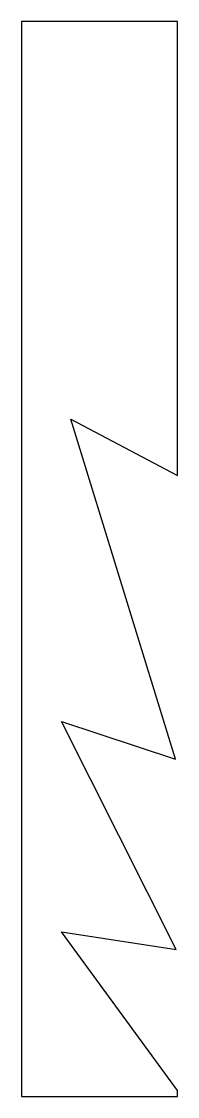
# Model space of a CAD drawing. Header units: millimetres. Extents: x 0 to 9, y 235 to 297.
import ezdxf

# ---------------------------------------------------------------- set-up
doc = ezdxf.new("R2010")
doc.units = ezdxf.units.MM
doc.layers.add('Layer_1', color=7, linetype='CONTINUOUS')

msp = doc.modelspace()

# ---------------------------------------------------------------- linework, layer by layer
at = {"layer": 'Layer_1', "color": 7}
msp.add_lwpolyline([(0, 297), (0, 235.000167), (8.999967, 235.000167), (8.999967, 235.344332), (2.30942, 244.499329), (8.914701, 243.478719), (2.30942, 256.634505), (8.891447, 254.459961), (2.838586, 274.063932), (8.999967, 270.818136), (8.999967, 297), (0, 297)], close=True, dxfattribs=at)

doc.saveas('drawing.dxf')
